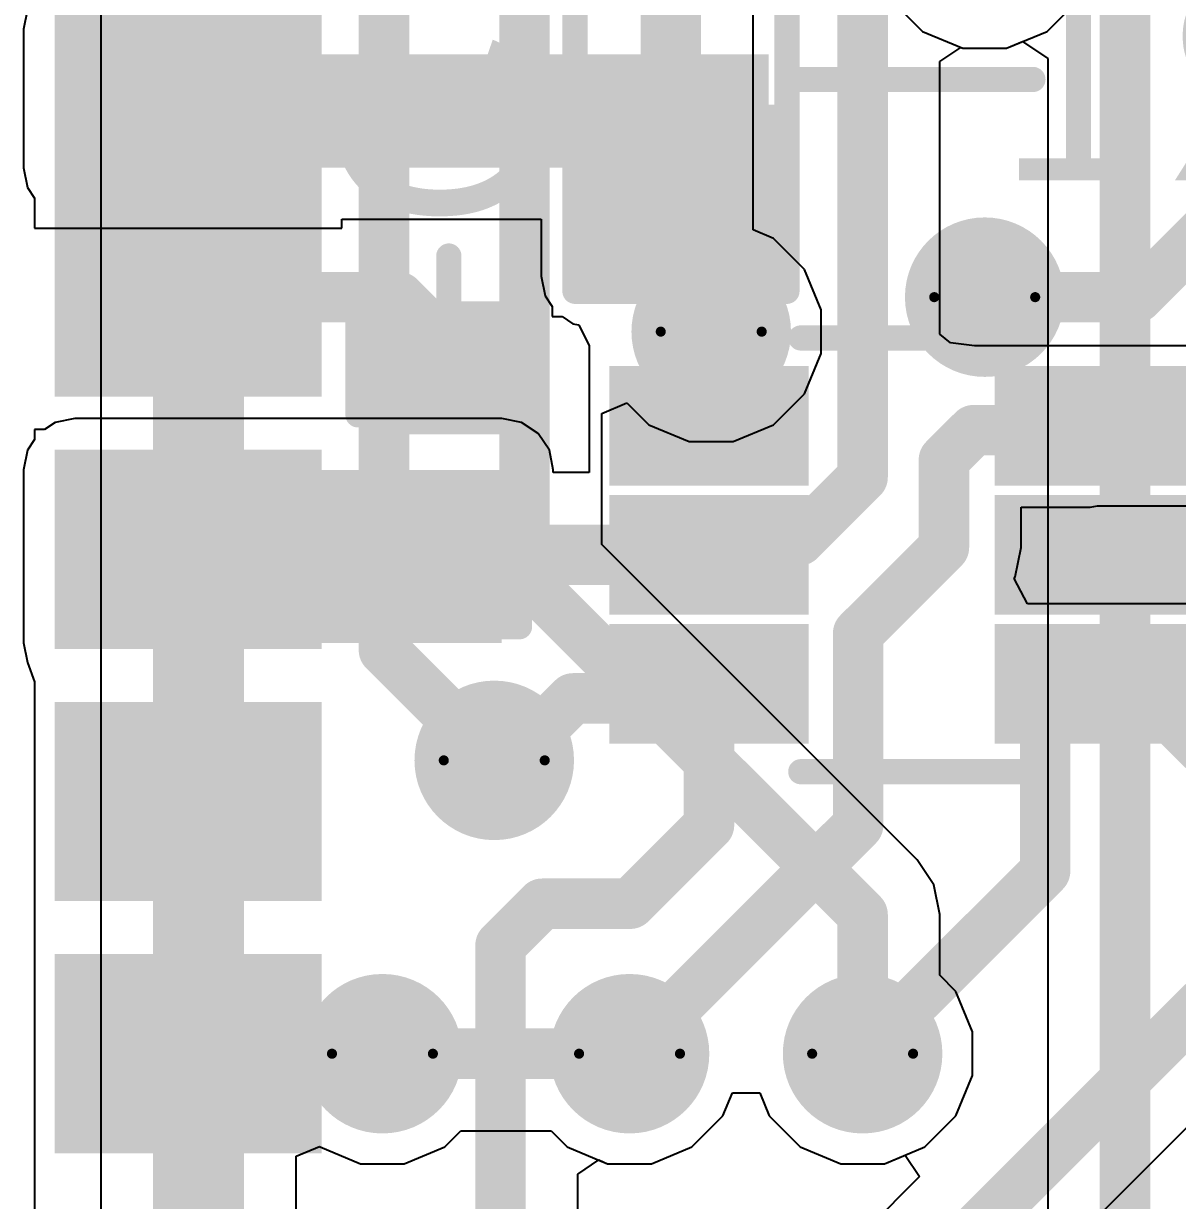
# Model space of a CAD drawing. Header units: inches. Extents: x 0 to 12.8, y -0.1 to 3.7.
# Drawn here: x 0.8777 to 1.1064, y 0.5277 to 0.7611 of the extents above; entities that cross this region are included whole.
import ezdxf

# ---------------------------------------------------------------- set-up
doc = ezdxf.new("R2010")
doc.units = ezdxf.units.IN
doc.header["$MEASUREMENT"] = 0
for name, color, linetype in [('Bottom Layer', 5, 'Continuous'), ('Bottom Overlay', 54, 'Continuous'), ('Bottom Paste', 16, 'Continuous'), ('Bottom Solder', 6, 'Continuous'), ('Drill Drawing', 1, 'Continuous'), ('Top Layer', 1, 'Continuous'), ('Top Solder', 216, 'Continuous'), ('Via Holes', 16, 'Continuous')]:
    doc.layers.add(name, color=color, linetype=linetype)
doc.styles.add('Arial', font='', dxfattribs={"height": 0.2})
doc.styles.get('Arial').set_extended_font_data('Arial')

# ---------------------------------------------------------------- blocks, each defined once
blk = doc.blocks.new('XKNANO_113_B_2')
at = {"layer": 'Bottom Layer'}
for points in [[(-0.10591, -0.24291), (-0.07441, -0.24291), (-0.07441, -0.2878), (-0.10591, -0.2878)], [(-0.05591, -0.24291), (-0.02441, -0.24291), (-0.02441, -0.2878), (-0.05591, -0.2878)], [(-0.00591, -0.24291), (0.02559, -0.24291), (0.02559, -0.2878), (-0.00591, -0.2878)], [(0.04409, -0.24291), (0.07559, -0.24291), (0.07559, -0.2878), (0.04409, -0.2878)], [(0.0815, -0.24291), (0.11299, -0.24291), (0.11299, -0.2878), (0.0815, -0.2878)]]:
    blk.add_hatch(color=5, dxfattribs=at).paths.add_polyline_path(points)
at = {"layer": 'Bottom Paste'}
for points in [[(-0.10591, -0.24291), (-0.07441, -0.24291), (-0.07441, -0.2878), (-0.10591, -0.2878)], [(-0.05591, -0.24291), (-0.02441, -0.24291), (-0.02441, -0.2878), (-0.05591, -0.2878)], [(-0.00591, -0.24291), (0.02559, -0.24291), (0.02559, -0.2878), (-0.00591, -0.2878)], [(0.04409, -0.24291), (0.07559, -0.24291), (0.07559, -0.2878), (0.04409, -0.2878)], [(0.0815, -0.24291), (0.11299, -0.24291), (0.11299, -0.2878), (0.0815, -0.2878)]]:
    blk.add_hatch(color=16, dxfattribs=at).paths.add_polyline_path(points)
at = {"layer": 'Bottom Solder'}
for points in [[(-0.10991, -0.23891), (-0.07041, -0.23891), (-0.07041, -0.2918), (-0.10991, -0.2918)], [(-0.05991, -0.23891), (-0.02041, -0.23891), (-0.02041, -0.2918), (-0.05991, -0.2918)], [(-0.00991, -0.23891), (0.02959, -0.23891), (0.02959, -0.2918), (-0.00991, -0.2918)], [(0.04009, -0.23891), (0.07959, -0.23891), (0.07959, -0.2918), (0.04009, -0.2918)], [(0.0775, -0.23891), (0.11699, -0.23891), (0.11699, -0.2918), (0.0775, -0.2918)]]:
    blk.add_hatch(color=6, dxfattribs=at).paths.add_polyline_path(points)
blk = doc.blocks.new('SOT_363_B_17')
at = {"layer": 'Bottom Layer'}
for points in [[(-0.05394, 0.01772), (-0.05394, 0.03346), (-0.02244, 0.03346), (-0.02244, 0.01772)], [(0.02244, 0.01772), (0.02244, 0.03346), (0.05394, 0.03346), (0.05394, 0.01772)], [(-0.05394, -0.00787), (-0.05394, 0.00787), (-0.02244, 0.00787), (-0.02244, -0.00787)], [(0.02244, -0.00787), (0.02244, 0.00787), (0.05394, 0.00787), (0.05394, -0.00787)], [(-0.05394, -0.03346), (-0.05394, -0.01772), (-0.02244, -0.01772), (-0.02244, -0.03346)], [(0.02244, -0.03346), (0.02244, -0.01772), (0.05394, -0.01772), (0.05394, -0.03346)]]:
    blk.add_hatch(color=5, dxfattribs=at).paths.add_polyline_path(points)
at = {"layer": 'Bottom Paste'}
for points in [[(-0.05394, 0.01772), (-0.05394, 0.03346), (-0.02244, 0.03346), (-0.02244, 0.01772)], [(0.02244, 0.01772), (0.02244, 0.03346), (0.05394, 0.03346), (0.05394, 0.01772)], [(-0.05394, -0.00787), (-0.05394, 0.00787), (-0.02244, 0.00787), (-0.02244, -0.00787)], [(0.02244, -0.00787), (0.02244, 0.00787), (0.05394, 0.00787), (0.05394, -0.00787)], [(-0.05394, -0.03346), (-0.05394, -0.01772), (-0.02244, -0.01772), (-0.02244, -0.03346)], [(0.02244, -0.03346), (0.02244, -0.01772), (0.05394, -0.01772), (0.05394, -0.03346)]]:
    blk.add_hatch(color=16, dxfattribs=at).paths.add_polyline_path(points)
at = {"layer": 'Bottom Solder'}
for points in [[(-0.05794, 0.01372), (-0.05794, 0.03746), (-0.01844, 0.03746), (-0.01844, 0.01372)], [(0.01844, 0.01372), (0.01844, 0.03746), (0.05794, 0.03746), (0.05794, 0.01372)], [(-0.05794, -0.01187), (-0.05794, 0.01187), (-0.01844, 0.01187), (-0.01844, -0.01187)], [(0.01844, -0.01187), (0.01844, 0.01187), (0.05794, 0.01187), (0.05794, -0.01187)], [(-0.05794, -0.03746), (-0.05794, -0.01372), (-0.01844, -0.01372), (-0.01844, -0.03746)], [(0.01844, -0.03746), (0.01844, -0.01372), (0.05794, -0.01372), (0.05794, -0.03746)]]:
    blk.add_hatch(color=6, dxfattribs=at).paths.add_polyline_path(points)
at = {"layer": 'Bottom Overlay'}
for points in [[(0.02, 0.043, 0.005, 0.005, 0), (-0.026, 0.043, 0.005, 0.005, 0)], [(-0.065, -0.021, 0.00394, 0.00394, 0), (-0.065, -0.031, 0.00394, 0.00394, 0)], [(-0.06, -0.026, 0.00394, 0.00394, 0), (-0.065, -0.021, 0.00394, 0.00394, 0)], [(-0.06, -0.026, 0.00394, 0.00394, 0), (-0.065, -0.031, 0.00394, 0.00394, 0)], [(0.02, -0.043, 0.005, 0.005, 0), (-0.026, -0.043, 0.005, 0.005, 0)]]:
    blk.add_lwpolyline(points, format="xyseb", dxfattribs=at)
for points in [[(-0.02725, 0.043, 0.0025, 0.0025, 1), (-0.02475, 0.043, 0.0025, 0.0025, 1)], [(0.01875, 0.043, 0.0025, 0.0025, 1), (0.02125, 0.043, 0.0025, 0.0025, 1)], [(-0.06598, -0.021, 0.00197, 0.00197, 1), (-0.06402, -0.021, 0.00197, 0.00197, 1)], [(-0.06598, -0.021, 0.00197, 0.00197, 1), (-0.06402, -0.021, 0.00197, 0.00197, 1)], [(-0.06098, -0.026, 0.00197, 0.00197, 1), (-0.05902, -0.026, 0.00197, 0.00197, 1)], [(-0.06098, -0.026, 0.00197, 0.00197, 1), (-0.05902, -0.026, 0.00197, 0.00197, 1)], [(-0.06598, -0.031, 0.00197, 0.00197, 1), (-0.06402, -0.031, 0.00197, 0.00197, 1)], [(-0.06598, -0.031, 0.00197, 0.00197, 1), (-0.06402, -0.031, 0.00197, 0.00197, 1)], [(-0.02725, -0.043, 0.0025, 0.0025, 1), (-0.02475, -0.043, 0.0025, 0.0025, 1)], [(0.01875, -0.043, 0.0025, 0.0025, 1), (0.02125, -0.043, 0.0025, 0.0025, 1)]]:
    blk.add_lwpolyline(points, format="xyseb", close=True, dxfattribs=at)
blk = doc.blocks.new('R___0603_B_33')
at = {"layer": 'Bottom Layer'}
for points in [[(-0.045, -0.0175), (-0.045, 0.0175), (-0.015, 0.0175), (-0.015, -0.0175)], [(0.015, -0.0175), (0.015, 0.0175), (0.045, 0.0175), (0.045, -0.0175)]]:
    blk.add_hatch(color=5, dxfattribs=at).paths.add_polyline_path(points)
at = {"layer": 'Bottom Paste'}
for points in [[(-0.045, -0.0175), (-0.045, 0.0175), (-0.015, 0.0175), (-0.015, -0.0175)], [(0.015, -0.0175), (0.015, 0.0175), (0.045, 0.0175), (0.045, -0.0175)]]:
    blk.add_hatch(color=16, dxfattribs=at).paths.add_polyline_path(points)
at = {"layer": 'Bottom Solder'}
for points in [[(-0.049, -0.0215), (-0.049, 0.0215), (-0.011, 0.0215), (-0.011, -0.0215)], [(0.011, -0.0215), (0.011, 0.0215), (0.049, 0.0215), (0.049, -0.0215)]]:
    blk.add_hatch(color=6, dxfattribs=at).paths.add_polyline_path(points)
at = {"layer": 'Bottom Overlay'}
for points in [[(-0.048, -0.021, 0.005, 0.005, 0), (-0.048, 0.021, 0.005, 0.005, 0)], [(0.048, 0.021, 0.005, 0.005, 0), (-0.048, 0.021, 0.005, 0.005, 0)], [(0.048, -0.021, 0.005, 0.005, 0), (0.048, 0.021, 0.005, 0.005, 0)], [(0.048, -0.021, 0.005, 0.005, 0), (-0.048, -0.021, 0.005, 0.005, 0)]]:
    blk.add_lwpolyline(points, format="xyseb", dxfattribs=at)
for points in [[(-0.04925, 0.021, 0.0025, 0.0025, 1), (-0.04675, 0.021, 0.0025, 0.0025, 1)], [(-0.04925, 0.021, 0.0025, 0.0025, 1), (-0.04675, 0.021, 0.0025, 0.0025, 1)], [(0.04675, 0.021, 0.0025, 0.0025, 1), (0.04925, 0.021, 0.0025, 0.0025, 1)], [(0.04675, 0.021, 0.0025, 0.0025, 1), (0.04925, 0.021, 0.0025, 0.0025, 1)], [(-0.04925, -0.021, 0.0025, 0.0025, 1), (-0.04675, -0.021, 0.0025, 0.0025, 1)], [(-0.04925, -0.021, 0.0025, 0.0025, 1), (-0.04675, -0.021, 0.0025, 0.0025, 1)], [(0.04675, -0.021, 0.0025, 0.0025, 1), (0.04925, -0.021, 0.0025, 0.0025, 1)], [(0.04675, -0.021, 0.0025, 0.0025, 1), (0.04925, -0.021, 0.0025, 0.0025, 1)]]:
    blk.add_lwpolyline(points, format="xyseb", close=True, dxfattribs=at)
blk = doc.blocks.new('____0402_B_45')
at = {"layer": 'Bottom Layer'}
for points in [[(-0.0095, 0.0125), (-0.0095, -0.0125), (-0.0275, -0.0125), (-0.0275, 0.0125)], [(0.0275, 0.0125), (0.0275, -0.0125), (0.0095, -0.0125), (0.0095, 0.0125)]]:
    blk.add_hatch(color=5, dxfattribs=at).paths.add_polyline_path(points)
at = {"layer": 'Bottom Paste'}
for points in [[(-0.0095, 0.0125), (-0.0095, -0.0125), (-0.0275, -0.0125), (-0.0275, 0.0125)], [(0.0275, 0.0125), (0.0275, -0.0125), (0.0095, -0.0125), (0.0095, 0.0125)]]:
    blk.add_hatch(color=16, dxfattribs=at).paths.add_polyline_path(points)
at = {"layer": 'Bottom Solder'}
for points in [[(-0.00714, 0.01486), (-0.00714, -0.01486), (-0.02986, -0.01486), (-0.02986, 0.01486)], [(0.02986, 0.01486), (0.02986, -0.01486), (0.00714, -0.01486), (0.00714, 0.01486)]]:
    blk.add_hatch(color=6, dxfattribs=at).paths.add_polyline_path(points)
at = {"layer": 'Bottom Overlay'}
for points in [[(-0.011, 0.016, 0.005, 0.005, 0), (-0.031, 0.016, 0.005, 0.005, 0)], [(-0.031, -0.016, 0.005, 0.005, 0), (-0.031, 0.016, 0.005, 0.005, 0)], [(0.031, 0.016, 0.005, 0.005, 0), (0.011, 0.016, 0.005, 0.005, 0)], [(0.031, -0.016, 0.005, 0.005, 0), (0.031, 0.016, 0.005, 0.005, 0)], [(-0.011, -0.016, 0.005, 0.005, 0), (-0.031, -0.016, 0.005, 0.005, 0)], [(0.031, -0.016, 0.005, 0.005, 0), (0.011, -0.016, 0.005, 0.005, 0)]]:
    blk.add_lwpolyline(points, format="xyseb", dxfattribs=at)
for points in [[(-0.03225, 0.016, 0.0025, 0.0025, 1), (-0.02975, 0.016, 0.0025, 0.0025, 1)], [(-0.03225, 0.016, 0.0025, 0.0025, 1), (-0.02975, 0.016, 0.0025, 0.0025, 1)], [(-0.01225, 0.016, 0.0025, 0.0025, 1), (-0.00975, 0.016, 0.0025, 0.0025, 1)], [(0.00975, 0.016, 0.0025, 0.0025, 1), (0.01225, 0.016, 0.0025, 0.0025, 1)], [(0.02975, 0.016, 0.0025, 0.0025, 1), (0.03225, 0.016, 0.0025, 0.0025, 1)], [(0.02975, 0.016, 0.0025, 0.0025, 1), (0.03225, 0.016, 0.0025, 0.0025, 1)], [(-0.03225, -0.016, 0.0025, 0.0025, 1), (-0.02975, -0.016, 0.0025, 0.0025, 1)], [(-0.03225, -0.016, 0.0025, 0.0025, 1), (-0.02975, -0.016, 0.0025, 0.0025, 1)], [(-0.01225, -0.016, 0.0025, 0.0025, 1), (-0.00975, -0.016, 0.0025, 0.0025, 1)], [(0.00975, -0.016, 0.0025, 0.0025, 1), (0.01225, -0.016, 0.0025, 0.0025, 1)], [(0.02975, -0.016, 0.0025, 0.0025, 1), (0.03225, -0.016, 0.0025, 0.0025, 1)], [(0.02975, -0.016, 0.0025, 0.0025, 1), (0.03225, -0.016, 0.0025, 0.0025, 1)]]:
    blk.add_lwpolyline(points, format="xyseb", close=True, dxfattribs=at)

msp = doc.modelspace()

# ---------------------------------------------------------------- hatches: boundary and pattern name
at = {"layer": 'Bottom Layer'}
for points in [[(0.88791, 0.7335), (0.9328, 0.7335), (0.9328, 0.75999), (0.88791, 0.75999)], [(0.88791, 0.73251), (1.02541, 0.73251), (1.02541, 0.75499), (0.88791, 0.75499)], [(0.9905, 0.711), (1.02541, 0.711), (1.02541, 0.75499), (0.9905, 0.75499)], [(1.0025, 0.67375), (1.02541, 0.67375), (1.02541, 0.75499), (1.0025, 0.75499)], [(0.88791, 0.63828), (0.9725, 0.63828), (0.9725, 0.67259), (0.88791, 0.67259)]]:
    msp.add_hatch(color=5, dxfattribs=at).paths.add_polyline_path(points)
h = msp.add_hatch(color=5, dxfattribs=at)
edge = h.paths.add_edge_path()
edge.add_arc((1.0682, 0.70684), 0.01181, 0, 360)
h = msp.add_hatch(color=5, dxfattribs=at)
edge = h.paths.add_edge_path()
edge.add_arc((1.014, 0.7), 0.01181, 0, 360)
h = msp.add_hatch(color=5, dxfattribs=at)
edge = h.paths.add_edge_path()
edge.add_arc((0.971, 0.615), 0.01181, 0, 360)
h = msp.add_hatch(color=5, dxfattribs=at)
edge = h.paths.add_edge_path()
edge.add_arc((0.94884, 0.55684), 0.01181, 0, 360)
h = msp.add_hatch(color=5, dxfattribs=at)
edge = h.paths.add_edge_path()
edge.add_arc((0.99781, 0.55684), 0.01181, 0, 360)
h = msp.add_hatch(color=5, dxfattribs=at)
edge = h.paths.add_edge_path()
edge.add_arc((1.044, 0.55684), 0.01181, 0, 360)
at = {"layer": 'Bottom Solder'}
h = msp.add_hatch(color=6, dxfattribs=at)
edge = h.paths.add_edge_path()
edge.add_arc((1.0682, 0.70684), 0.01581, 0, 360)
h = msp.add_hatch(color=6, dxfattribs=at)
edge = h.paths.add_edge_path()
edge.add_arc((1.014, 0.7), 0.01581, 0, 360)
h = msp.add_hatch(color=6, dxfattribs=at)
edge = h.paths.add_edge_path()
edge.add_arc((0.971, 0.615), 0.01581, 0, 360)
h = msp.add_hatch(color=6, dxfattribs=at)
edge = h.paths.add_edge_path()
edge.add_arc((0.94884, 0.55684), 0.01581, 0, 360)
h = msp.add_hatch(color=6, dxfattribs=at)
edge = h.paths.add_edge_path()
edge.add_arc((0.99781, 0.55684), 0.01581, 0, 360)
h = msp.add_hatch(color=6, dxfattribs=at)
edge = h.paths.add_edge_path()
edge.add_arc((1.044, 0.55684), 0.01581, 0, 360)
at = {"layer": 'Top Layer'}
h = msp.add_hatch(color=1, dxfattribs=at)
edge = h.paths.add_edge_path()
edge.add_arc((1.0682, 0.70684), 0.01181, 0, 360)
h = msp.add_hatch(color=1, dxfattribs=at)
edge = h.paths.add_edge_path()
edge.add_arc((1.014, 0.7), 0.01181, 0, 360)
h = msp.add_hatch(color=1, dxfattribs=at)
edge = h.paths.add_edge_path()
edge.add_arc((0.971, 0.615), 0.01181, 0, 360)
h = msp.add_hatch(color=1, dxfattribs=at)
edge = h.paths.add_edge_path()
edge.add_arc((0.94884, 0.55684), 0.01181, 0, 360)
h = msp.add_hatch(color=1, dxfattribs=at)
edge = h.paths.add_edge_path()
edge.add_arc((0.99781, 0.55684), 0.01181, 0, 360)
h = msp.add_hatch(color=1, dxfattribs=at)
edge = h.paths.add_edge_path()
edge.add_arc((1.044, 0.55684), 0.01181, 0, 360)
at = {"layer": 'Top Solder'}
h = msp.add_hatch(color=216, dxfattribs=at)
edge = h.paths.add_edge_path()
edge.add_arc((1.0682, 0.70684), 0.01581, 0, 360)
h = msp.add_hatch(color=216, dxfattribs=at)
edge = h.paths.add_edge_path()
edge.add_arc((1.014, 0.7), 0.01581, 0, 360)
h = msp.add_hatch(color=216, dxfattribs=at)
edge = h.paths.add_edge_path()
edge.add_arc((0.971, 0.615), 0.01581, 0, 360)
h = msp.add_hatch(color=216, dxfattribs=at)
edge = h.paths.add_edge_path()
edge.add_arc((0.94884, 0.55684), 0.01581, 0, 360)
h = msp.add_hatch(color=216, dxfattribs=at)
edge = h.paths.add_edge_path()
edge.add_arc((0.99781, 0.55684), 0.01581, 0, 360)
h = msp.add_hatch(color=216, dxfattribs=at)
edge = h.paths.add_edge_path()
edge.add_arc((1.044, 0.55684), 0.01581, 0, 360)
at = {"layer": 'Via Holes'}
h = msp.add_hatch(color=7, dxfattribs=at)
edge = h.paths.add_edge_path()
edge.add_arc((1.0682, 0.70684), 0.00591, 0, 360)
h = msp.add_hatch(color=7, dxfattribs=at)
edge = h.paths.add_edge_path()
edge.add_arc((1.014, 0.7), 0.00591, 0, 360)
h = msp.add_hatch(color=7, dxfattribs=at)
edge = h.paths.add_edge_path()
edge.add_arc((0.971, 0.615), 0.00591, 0, 360)
h = msp.add_hatch(color=7, dxfattribs=at)
edge = h.paths.add_edge_path()
edge.add_arc((0.94884, 0.55684), 0.00591, 0, 360)
h = msp.add_hatch(color=7, dxfattribs=at)
edge = h.paths.add_edge_path()
edge.add_arc((0.99781, 0.55684), 0.00591, 0, 360)
h = msp.add_hatch(color=7, dxfattribs=at)
edge = h.paths.add_edge_path()
edge.add_arc((1.044, 0.55684), 0.00591, 0, 360)

# ---------------------------------------------------------------- linework, layer by layer
at = {"layer": 'Bottom Layer'}
for p, q in [((1.08055, 0.75951), (1.08669, 0.76565)), ((0.87849, 0.76389), (0.87772, 0.75999)), ((0.87772, 0.75999), (0.87772, 0.73251)), ((1.07254, 0.75619), (1.08055, 0.75951)), ((1.05929, 0.75358), (1.06345, 0.75636)), ((1.06345, 0.75636), (1.06386, 0.75619)), ((1.06386, 0.75619), (1.07254, 0.75619)), ((1.05929, 0.69953), (1.05929, 0.75358)), ((0.87772, 0.73251), (0.87849, 0.72861)), ((0.87849, 0.72861), (0.87991, 0.72648)), ((0.87991, 0.72648), (0.87991, 0.7205)), ((0.9408, 0.7205), (0.9408, 0.72231)), ((0.9408, 0.72231), (0.9803, 0.72231)), ((0.9803, 0.72231), (0.9803, 0.711)), ((0.87991, 0.7205), (0.9408, 0.7205)), ((0.9803, 0.711), (0.98108, 0.7071)), ((0.98108, 0.7071), (0.9825, 0.70497)), ((0.9825, 0.70497), (0.9825, 0.703)), ((0.9825, 0.703), (0.98447, 0.703)), ((0.98447, 0.703), (0.9866, 0.70158)), ((0.9866, 0.70158), (0.98774, 0.70135)), ((0.98774, 0.70135), (0.98981, 0.69721)), ((1.06143, 0.69778), (1.05929, 0.69953)), ((1.06619, 0.69721), (1.06143, 0.69778)), ((0.98981, 0.69721), (0.98981, 0.67206)), ((1.11369, 0.69721), (1.06619, 0.69721)), ((1.06619, 0.69721), (1.06619, 0.69721)), ((0.88401, 0.68201), (0.88189, 0.68059)), ((0.88791, 0.68279), (0.88401, 0.68201)), ((0.9725, 0.68279), (0.88791, 0.68279)), ((0.9764, 0.68201), (0.9725, 0.68279)), ((0.97971, 0.6798), (0.9764, 0.68201)), ((0.88189, 0.68059), (0.87991, 0.68059)), ((0.87991, 0.68059), (0.87991, 0.67862)), ((0.98192, 0.67649), (0.97971, 0.6798)), ((0.87991, 0.67862), (0.87849, 0.67649)), ((0.87849, 0.67649), (0.87772, 0.67259)), ((0.9827, 0.67259), (0.98192, 0.67649)), ((0.87772, 0.67259), (0.87772, 0.63828)), ((0.9827, 0.67206), (0.9827, 0.67259)), ((0.98981, 0.67206), (0.9827, 0.67206)), ((1.07541, 0.65721), (1.07541, 0.66517)), ((1.07541, 0.66517), (1.08907, 0.66517)), ((1.08907, 0.66517), (1.09054, 0.66547)), ((1.09054, 0.66547), (1.11369, 0.66547)), ((1.07425, 0.65136), (1.07541, 0.65721)), ((1.07403, 0.65103), (1.07425, 0.65136)), ((1.0767, 0.64603), (1.07403, 0.65103)), ((1.11369, 0.64603), (1.0767, 0.64603)), ((0.87772, 0.63828), (0.87849, 0.63438)), ((0.87849, 0.63438), (0.87991, 0.63059)), ((0.87991, 0.63059), (0.87991, 0.63059)), ((0.87991, 0.63059), (0.87991, 0.63059)), ((0.87991, 0.63059), (0.87991, 0.63059)), ((0.87991, 0.63059), (0.87991, 0.58309)), ((0.87991, 0.58309), (0.87991, 0.58309)), ((0.87991, 0.58309), (0.87991, 0.58059)), ((0.87991, 0.58059), (0.87991, 0.58059)), ((0.87991, 0.58059), (0.87991, 0.53309)), ((1.01207, 0.44603), (1.12233, 0.55629)), ((1.0163, 0.54449), (1.0182, 0.54907)), ((1.0182, 0.54907), (1.02361, 0.54907)), ((1.02361, 0.54907), (1.02551, 0.54449)), ((1.01017, 0.53835), (1.0163, 0.54449)), ((1.02551, 0.54449), (1.03165, 0.53835)), ((1.00215, 0.53503), (1.01017, 0.53835)), ((1.03165, 0.53835), (1.03966, 0.53503)), ((1.04834, 0.53503), (1.05245, 0.53674)), ((1.05245, 0.53674), (1.05529, 0.5325)), ((0.98754, 0.53299), (0.9917, 0.53577)), ((0.9917, 0.53577), (0.99347, 0.53503)), ((0.99347, 0.53503), (1.00215, 0.53503)), ((1.03966, 0.53503), (1.04834, 0.53503)), ((0.87991, 0.53309), (0.87991, 0.53309)), ((0.87991, 0.53309), (0.87991, 0.53059)), ((0.98754, 0.5183), (0.98754, 0.53299)), ((1.05529, 0.5325), (0.99493, 0.47214)), ((0.87991, 0.53059), (0.87991, 0.53059)), ((0.87991, 0.53059), (0.87991, 0.48309))]:
    msp.add_line(p, q, dxfattribs=at)
for points in [[(1.044, 0.67113, 0.01, 0.01, 0), (1.044, 0.827, 0.01, 0.01, 0)], [(1.09852, 0.70684, 0.01, 0.01, 0), (1.11832, 0.72664, 0.01, 0.01, 0)], [(0.91035, 0.70684, 0.01, 0.01, 0), (0.95219, 0.70684, 0.01, 0.01, 0)], [(0.95219, 0.70684, 0.01, 0.01, 0), (0.96, 0.69903, 0.01, 0.01, 0)], [(1.0682, 0.70684, 0.01, 0.01, 0), (1.09852, 0.70684, 0.01, 0.01, 0)], [(0.96, 0.691, 0.01, 0.01, 0), (0.96, 0.69903, 0.01, 0.01, 0)], [(1.08907, 0.68047, 0.01, 0.01, 0), (1.08994, 0.68134, 0.01, 0.01, 0)], [(1.08994, 0.68134, 0.01, 0.01, 0), (1.1196, 0.68134, 0.01, 0.01, 0)], [(1.06012, 0.67461, 0.01, 0.01, 0), (1.06598, 0.68047, 0.01, 0.01, 0)], [(1.06598, 0.68047, 0.01, 0.01, 0), (1.08907, 0.68047, 0.01, 0.01, 0)], [(1.06012, 0.65721, 0.01, 0.01, 0), (1.06012, 0.67461, 0.01, 0.01, 0)], [(1.0315, 0.65862, 0.01, 0.01, 0), (1.044, 0.67113, 0.01, 0.01, 0)], [(1.01356, 0.65575, 0.01, 0.01, 0), (1.01643, 0.65862, 0.01, 0.01, 0)], [(1.01643, 0.65862, 0.01, 0.01, 0), (1.0315, 0.65862, 0.01, 0.01, 0)], [(0.96025, 0.65575, 0.012, 0.012, 0), (1.01356, 0.65575, 0.012, 0.012, 0)], [(1.04312, 0.64022, 0.01, 0.01, 0), (1.06012, 0.65721, 0.01, 0.01, 0)], [(1.04312, 0.60215, 0.01, 0.01, 0), (1.04312, 0.64022, 0.01, 0.01, 0)], [(1.01069, 0.62729, 0.01, 0.01, 0), (1.01356, 0.63016, 0.01, 0.01, 0)], [(1.01356, 0.60215, 0.01, 0.01, 0), (1.01356, 0.63016, 0.01, 0.01, 0)], [(1.08016, 0.62729, 0.01, 0.01, 0), (1.08304, 0.63016, 0.01, 0.01, 0)], [(1.08304, 0.63016, 0.01, 0.01, 0), (1.08994, 0.63016, 0.01, 0.01, 0)], [(1.08994, 0.63016, 0.01, 0.01, 0), (1.09281, 0.62729, 0.01, 0.01, 0)], [(0.9743, 0.615, 0.01, 0.01, 0), (0.98659, 0.62729, 0.01, 0.01, 0)], [(0.98659, 0.62729, 0.01, 0.01, 0), (1.01069, 0.62729, 0.01, 0.01, 0)], [(1.08016, 0.59301, 0.01, 0.01, 0), (1.08016, 0.62729, 0.01, 0.01, 0)], [(1.09281, 0.62729, 0.01, 0.01, 0), (1.10127, 0.62729, 0.01, 0.01, 0)], [(1.10127, 0.62729, 0.01, 0.01, 0), (1.11152, 0.61704, 0.01, 0.01, 0)], [(0.971, 0.615, 0.01, 0.01, 0), (0.9743, 0.615, 0.01, 0.01, 0)], [(0.99781, 0.55684, 0.01, 0.01, 0), (1.04312, 0.60215, 0.01, 0.01, 0)], [(0.99798, 0.58658, 0.01, 0.01, 0), (1.01356, 0.60215, 0.01, 0.01, 0)], [(1.044, 0.55684, 0.01, 0.01, 0), (1.08016, 0.59301, 0.01, 0.01, 0)], [(0.97225, 0.57835, 0.01, 0.01, 0), (0.98048, 0.58658, 0.01, 0.01, 0)], [(0.98048, 0.58658, 0.01, 0.01, 0), (0.99798, 0.58658, 0.01, 0.01, 0)], [(0.97225, 0.5183, 0.01, 0.01, 0), (0.97225, 0.57835, 0.01, 0.01, 0)], [(1.00126, 0.45684, 0.01, 0.01, 0), (1.11152, 0.5671, 0.01, 0.01, 0)], [(0.91035, 0.55684, 0.01, 0.01, 0), (0.94884, 0.55684, 0.01, 0.01, 0)]]:
    msp.add_lwpolyline(points, format="xyseb", dxfattribs=at)
for points in [[(0.90785, 0.70684, 0.005, 0.005, 1), (0.91285, 0.70684, 0.005, 0.005, 1)], [(0.94969, 0.70684, 0.005, 0.005, 1), (0.95469, 0.70684, 0.005, 0.005, 1)], [(0.94969, 0.70684, 0.005, 0.005, 1), (0.95469, 0.70684, 0.005, 0.005, 1)], [(1.0657, 0.70684, 0.005, 0.005, 1), (1.0707, 0.70684, 0.005, 0.005, 1)], [(1.09602, 0.70684, 0.005, 0.005, 1), (1.10102, 0.70684, 0.005, 0.005, 1)], [(1.09602, 0.70684, 0.005, 0.005, 1), (1.10102, 0.70684, 0.005, 0.005, 1)], [(0.9575, 0.69903, 0.005, 0.005, 1), (0.9625, 0.69903, 0.005, 0.005, 1)], [(0.9575, 0.69903, 0.005, 0.005, 1), (0.9625, 0.69903, 0.005, 0.005, 1)], [(0.9575, 0.691, 0.005, 0.005, 1), (0.9625, 0.691, 0.005, 0.005, 1)], [(1.08744, 0.68134, 0.005, 0.005, 1), (1.09244, 0.68134, 0.005, 0.005, 1)], [(1.08744, 0.68134, 0.005, 0.005, 1), (1.09244, 0.68134, 0.005, 0.005, 1)], [(1.06348, 0.68047, 0.005, 0.005, 1), (1.06848, 0.68047, 0.005, 0.005, 1)], [(1.06348, 0.68047, 0.005, 0.005, 1), (1.06848, 0.68047, 0.005, 0.005, 1)], [(1.08657, 0.68047, 0.005, 0.005, 1), (1.09157, 0.68047, 0.005, 0.005, 1)], [(1.08657, 0.68047, 0.005, 0.005, 1), (1.09157, 0.68047, 0.005, 0.005, 1)], [(1.05762, 0.67461, 0.005, 0.005, 1), (1.06262, 0.67461, 0.005, 0.005, 1)], [(1.05762, 0.67461, 0.005, 0.005, 1), (1.06262, 0.67461, 0.005, 0.005, 1)], [(1.0415, 0.67113, 0.005, 0.005, 1), (1.0465, 0.67113, 0.005, 0.005, 1)], [(1.0415, 0.67113, 0.005, 0.005, 1), (1.0465, 0.67113, 0.005, 0.005, 1)], [(1.01393, 0.65862, 0.005, 0.005, 1), (1.01893, 0.65862, 0.005, 0.005, 1)], [(1.01393, 0.65862, 0.005, 0.005, 1), (1.01893, 0.65862, 0.005, 0.005, 1)], [(1.029, 0.65862, 0.005, 0.005, 1), (1.034, 0.65862, 0.005, 0.005, 1)], [(1.029, 0.65862, 0.005, 0.005, 1), (1.034, 0.65862, 0.005, 0.005, 1)], [(0.95725, 0.65575, 0.006, 0.006, 1), (0.96325, 0.65575, 0.006, 0.006, 1)], [(1.01056, 0.65575, 0.006, 0.006, 1), (1.01656, 0.65575, 0.006, 0.006, 1)], [(1.01106, 0.65575, 0.005, 0.005, 1), (1.01606, 0.65575, 0.005, 0.005, 1)], [(1.05762, 0.65721, 0.005, 0.005, 1), (1.06262, 0.65721, 0.005, 0.005, 1)], [(1.05762, 0.65721, 0.005, 0.005, 1), (1.06262, 0.65721, 0.005, 0.005, 1)], [(1.04062, 0.64022, 0.005, 0.005, 1), (1.04562, 0.64022, 0.005, 0.005, 1)], [(1.04062, 0.64022, 0.005, 0.005, 1), (1.04562, 0.64022, 0.005, 0.005, 1)], [(1.01106, 0.63016, 0.005, 0.005, 1), (1.01606, 0.63016, 0.005, 0.005, 1)], [(1.01106, 0.63016, 0.005, 0.005, 1), (1.01606, 0.63016, 0.005, 0.005, 1)], [(1.08054, 0.63016, 0.005, 0.005, 1), (1.08554, 0.63016, 0.005, 0.005, 1)], [(1.08054, 0.63016, 0.005, 0.005, 1), (1.08554, 0.63016, 0.005, 0.005, 1)], [(1.08744, 0.63016, 0.005, 0.005, 1), (1.09244, 0.63016, 0.005, 0.005, 1)], [(1.08744, 0.63016, 0.005, 0.005, 1), (1.09244, 0.63016, 0.005, 0.005, 1)], [(0.98409, 0.62729, 0.005, 0.005, 1), (0.98909, 0.62729, 0.005, 0.005, 1)], [(0.98409, 0.62729, 0.005, 0.005, 1), (0.98909, 0.62729, 0.005, 0.005, 1)], [(1.00819, 0.62729, 0.005, 0.005, 1), (1.01319, 0.62729, 0.005, 0.005, 1)], [(1.00819, 0.62729, 0.005, 0.005, 1), (1.01319, 0.62729, 0.005, 0.005, 1)], [(1.07766, 0.62729, 0.005, 0.005, 1), (1.08266, 0.62729, 0.005, 0.005, 1)], [(1.07766, 0.62729, 0.005, 0.005, 1), (1.08266, 0.62729, 0.005, 0.005, 1)], [(1.09031, 0.62729, 0.005, 0.005, 1), (1.09531, 0.62729, 0.005, 0.005, 1)], [(1.09031, 0.62729, 0.005, 0.005, 1), (1.09531, 0.62729, 0.005, 0.005, 1)], [(1.09877, 0.62729, 0.005, 0.005, 1), (1.10377, 0.62729, 0.005, 0.005, 1)], [(1.09877, 0.62729, 0.005, 0.005, 1), (1.10377, 0.62729, 0.005, 0.005, 1)], [(0.9685, 0.615, 0.005, 0.005, 1), (0.9735, 0.615, 0.005, 0.005, 1)], [(0.9718, 0.615, 0.005, 0.005, 1), (0.9768, 0.615, 0.005, 0.005, 1)], [(0.9718, 0.615, 0.005, 0.005, 1), (0.9768, 0.615, 0.005, 0.005, 1)], [(1.01106, 0.60215, 0.005, 0.005, 1), (1.01606, 0.60215, 0.005, 0.005, 1)], [(1.01106, 0.60215, 0.005, 0.005, 1), (1.01606, 0.60215, 0.005, 0.005, 1)], [(1.04062, 0.60215, 0.005, 0.005, 1), (1.04562, 0.60215, 0.005, 0.005, 1)], [(1.04062, 0.60215, 0.005, 0.005, 1), (1.04562, 0.60215, 0.005, 0.005, 1)], [(1.07766, 0.59301, 0.005, 0.005, 1), (1.08266, 0.59301, 0.005, 0.005, 1)], [(1.07766, 0.59301, 0.005, 0.005, 1), (1.08266, 0.59301, 0.005, 0.005, 1)], [(0.97798, 0.58658, 0.005, 0.005, 1), (0.98298, 0.58658, 0.005, 0.005, 1)], [(0.97798, 0.58658, 0.005, 0.005, 1), (0.98298, 0.58658, 0.005, 0.005, 1)], [(0.99548, 0.58658, 0.005, 0.005, 1), (1.00048, 0.58658, 0.005, 0.005, 1)], [(0.99548, 0.58658, 0.005, 0.005, 1), (1.00048, 0.58658, 0.005, 0.005, 1)], [(0.96975, 0.57835, 0.005, 0.005, 1), (0.97475, 0.57835, 0.005, 0.005, 1)], [(0.96975, 0.57835, 0.005, 0.005, 1), (0.97475, 0.57835, 0.005, 0.005, 1)], [(0.90785, 0.55684, 0.005, 0.005, 1), (0.91285, 0.55684, 0.005, 0.005, 1)], [(0.94634, 0.55684, 0.005, 0.005, 1), (0.95134, 0.55684, 0.005, 0.005, 1)], [(0.99531, 0.55684, 0.005, 0.005, 1), (1.00031, 0.55684, 0.005, 0.005, 1)], [(1.0415, 0.55684, 0.005, 0.005, 1), (1.0465, 0.55684, 0.005, 0.005, 1)]]:
    msp.add_lwpolyline(points, format="xyseb", close=True, dxfattribs=at)
at = {"layer": 'Bottom Overlay'}
for points in [[(1.029, 0.75, 0.005, 0.005, 0), (1.07775, 0.75, 0.005, 0.005, 0)], [(0.962, 0.7035, 0.005, 0.005, 0), (0.962, 0.715, 0.005, 0.005, 0)], [(0.96, 0.7035, 0.005, 0.005, 0), (0.962, 0.7035, 0.005, 0.005, 0)]]:
    msp.add_lwpolyline(points, format="xyseb", dxfattribs=at)
for points in [[(1.02775, 0.75, 0.0025, 0.0025, 1), (1.03025, 0.75, 0.0025, 0.0025, 1)], [(1.0765, 0.75, 0.0025, 0.0025, 1), (1.079, 0.75, 0.0025, 0.0025, 1)], [(0.96075, 0.715, 0.0025, 0.0025, 1), (0.96325, 0.715, 0.0025, 0.0025, 1)], [(0.95875, 0.7035, 0.0025, 0.0025, 1), (0.96125, 0.7035, 0.0025, 0.0025, 1)], [(0.96075, 0.7035, 0.0025, 0.0025, 1), (0.96325, 0.7035, 0.0025, 0.0025, 1)], [(0.96075, 0.7035, 0.0025, 0.0025, 1), (0.96325, 0.7035, 0.0025, 0.0025, 1)]]:
    msp.add_lwpolyline(points, format="xyseb", close=True, dxfattribs=at)
at = {"layer": 'Drill Drawing'}
for points in [[(1.0782, 0.70684, 0.002, 0.002, 1), (1.0582, 0.70684, 0.002, 0.002, 1)], [(1.024, 0.7, 0.002, 0.002, 1), (1.004, 0.7, 0.002, 0.002, 1)], [(1.0577, 0.70684, 0.001, 0.001, 1), (1.0587, 0.70684, 0.001, 0.001, 1)], [(1.0777, 0.70684, 0.001, 0.001, 1), (1.0787, 0.70684, 0.001, 0.001, 1)], [(1.0035, 0.7, 0.001, 0.001, 1), (1.0045, 0.7, 0.001, 0.001, 1)], [(1.0235, 0.7, 0.001, 0.001, 1), (1.0245, 0.7, 0.001, 0.001, 1)], [(0.981, 0.615, 0.002, 0.002, 1), (0.961, 0.615, 0.002, 0.002, 1)], [(0.9605, 0.615, 0.001, 0.001, 1), (0.9615, 0.615, 0.001, 0.001, 1)], [(0.9805, 0.615, 0.001, 0.001, 1), (0.9815, 0.615, 0.001, 0.001, 1)], [(0.95884, 0.55684, 0.002, 0.002, 1), (0.93884, 0.55684, 0.002, 0.002, 1)], [(1.00781, 0.55684, 0.002, 0.002, 1), (0.98781, 0.55684, 0.002, 0.002, 1)], [(1.054, 0.55684, 0.002, 0.002, 1), (1.034, 0.55684, 0.002, 0.002, 1)], [(0.93834, 0.55684, 0.001, 0.001, 1), (0.93934, 0.55684, 0.001, 0.001, 1)], [(0.95834, 0.55684, 0.001, 0.001, 1), (0.95934, 0.55684, 0.001, 0.001, 1)], [(0.98731, 0.55684, 0.001, 0.001, 1), (0.98831, 0.55684, 0.001, 0.001, 1)], [(1.00731, 0.55684, 0.001, 0.001, 1), (1.00831, 0.55684, 0.001, 0.001, 1)], [(1.0335, 0.55684, 0.001, 0.001, 1), (1.0345, 0.55684, 0.001, 0.001, 1)], [(1.0535, 0.55684, 0.001, 0.001, 1), (1.0545, 0.55684, 0.001, 0.001, 1)]]:
    msp.add_lwpolyline(points, format="xyseb", close=True, dxfattribs=at)
at = {"layer": 'Top Layer'}
for p, q in [((1.02231, 0.72016), (1.02231, 0.81077)), ((0.89302, 0.77577), (0.89302, 0.47308)), ((1.04971, 0.76565), (1.05584, 0.75951)), ((1.05584, 0.75951), (1.06386, 0.75619)), ((1.06386, 0.75619), (1.07254, 0.75619)), ((1.07254, 0.75619), (1.07571, 0.7575)), ((1.07571, 0.7575), (1.08071, 0.75416)), ((1.08071, 0.75416), (1.08071, 0.47625)), ((1.02635, 0.71849), (1.02231, 0.72016)), ((1.03249, 0.71235), (1.02635, 0.71849)), ((1.03581, 0.70434), (1.03249, 0.71235)), ((1.03581, 0.69566), (1.03581, 0.70434)), ((1.03249, 0.68765), (1.03581, 0.69566)), ((1.02635, 0.68151), (1.03249, 0.68765)), ((0.99229, 0.68379), (0.99729, 0.68586)), ((0.99229, 0.65777), (0.99229, 0.68379)), ((0.99729, 0.68586), (1.00165, 0.68151)), ((1.00165, 0.68151), (1.00966, 0.67819)), ((1.01834, 0.67819), (1.02635, 0.68151)), ((1.00966, 0.67819), (1.01834, 0.67819)), ((1.05481, 0.59525), (0.99229, 0.65777)), ((1.05813, 0.59029), (1.05481, 0.59525)), ((1.05929, 0.58443), (1.05813, 0.59029)), ((1.05929, 0.57239), (1.05929, 0.58443)), ((1.06249, 0.5692), (1.05929, 0.57239)), ((1.06581, 0.56118), (1.06249, 0.5692)), ((1.06581, 0.5525), (1.06581, 0.56118)), ((1.06249, 0.54449), (1.06581, 0.5525)), ((1.0163, 0.54449), (1.0182, 0.54907)), ((1.0182, 0.54907), (1.02361, 0.54907)), ((1.02361, 0.54907), (1.02551, 0.54449)), ((1.01017, 0.53835), (1.0163, 0.54449)), ((1.02551, 0.54449), (1.03165, 0.53835)), ((1.05635, 0.53835), (1.06249, 0.54449)), ((0.9612, 0.53835), (0.96439, 0.54155)), ((0.96439, 0.54155), (0.98226, 0.54155)), ((0.98226, 0.54155), (0.98546, 0.53835)), ((0.93176, 0.53655), (0.93638, 0.53846)), ((0.93638, 0.53846), (0.93649, 0.53835)), ((0.93649, 0.53835), (0.9445, 0.53503)), ((0.95318, 0.53503), (0.9612, 0.53835)), ((0.98546, 0.53835), (0.99347, 0.53503)), ((1.00215, 0.53503), (1.01017, 0.53835)), ((1.03165, 0.53835), (1.03966, 0.53503)), ((1.04834, 0.53503), (1.05635, 0.53835)), ((0.93176, 0.47954), (0.93176, 0.53655)), ((0.9445, 0.53503), (0.95318, 0.53503)), ((0.99347, 0.53503), (1.00215, 0.53503)), ((1.03966, 0.53503), (1.04834, 0.53503))]:
    msp.add_line(p, q, dxfattribs=at)
for points in [[(1.096, 0.29297, 0.01, 0.01, 0), (1.096, 1.04505, 0.01, 0.01, 0)], [(0.94914, 0.63686, 0.01, 0.01, 0), (0.94914, 0.93614, 0.01, 0.01, 0)], [(0.977, 0.65143, 0.01, 0.01, 0), (0.977, 0.882, 0.01, 0.01, 0)], [(1.006, 0.71114, 0.012, 0.012, 0), (1.006, 0.827, 0.012, 0.012, 0)], [(0.91239, 0.46425, 0.018, 0.018, 0), (0.91239, 0.786, 0.018, 0.018, 0)], [(1.006, 0.71114, 0.012, 0.012, 0), (1.014, 0.70314, 0.012, 0.012, 0)], [(1.014, 0.7, 0.012, 0.012, 0), (1.014, 0.70314, 0.012, 0.012, 0)], [(0.977, 0.65143, 0.01, 0.01, 0), (1.044, 0.58443, 0.01, 0.01, 0)], [(0.94914, 0.63686, 0.01, 0.01, 0), (0.971, 0.615, 0.01, 0.01, 0)], [(1.044, 0.55684, 0.01, 0.01, 0), (1.044, 0.58443, 0.01, 0.01, 0)], [(0.94884, 0.55684, 0.01, 0.01, 0), (0.99781, 0.55684, 0.01, 0.01, 0)]]:
    msp.add_lwpolyline(points, format="xyseb", dxfattribs=at)
for points in [[(1.003, 0.71114, 0.006, 0.006, 1), (1.009, 0.71114, 0.006, 0.006, 1)], [(1.003, 0.71114, 0.006, 0.006, 1), (1.009, 0.71114, 0.006, 0.006, 1)], [(1.011, 0.70314, 0.006, 0.006, 1), (1.017, 0.70314, 0.006, 0.006, 1)], [(1.011, 0.70314, 0.006, 0.006, 1), (1.017, 0.70314, 0.006, 0.006, 1)], [(1.011, 0.7, 0.006, 0.006, 1), (1.017, 0.7, 0.006, 0.006, 1)], [(0.9745, 0.65143, 0.005, 0.005, 1), (0.9795, 0.65143, 0.005, 0.005, 1)], [(0.9745, 0.65143, 0.005, 0.005, 1), (0.9795, 0.65143, 0.005, 0.005, 1)], [(0.94664, 0.63686, 0.005, 0.005, 1), (0.95164, 0.63686, 0.005, 0.005, 1)], [(0.94664, 0.63686, 0.005, 0.005, 1), (0.95164, 0.63686, 0.005, 0.005, 1)], [(0.9685, 0.615, 0.005, 0.005, 1), (0.9735, 0.615, 0.005, 0.005, 1)], [(1.0415, 0.58443, 0.005, 0.005, 1), (1.0465, 0.58443, 0.005, 0.005, 1)], [(1.0415, 0.58443, 0.005, 0.005, 1), (1.0465, 0.58443, 0.005, 0.005, 1)], [(0.94634, 0.55684, 0.005, 0.005, 1), (0.95134, 0.55684, 0.005, 0.005, 1)], [(0.99531, 0.55684, 0.005, 0.005, 1), (1.00031, 0.55684, 0.005, 0.005, 1)], [(1.0415, 0.55684, 0.005, 0.005, 1), (1.0465, 0.55684, 0.005, 0.005, 1)]]:
    msp.add_lwpolyline(points, format="xyseb", close=True, dxfattribs=at)

# ---------------------------------------------------------------- block references
for name, p, rotation in [('XKNANO_113_B_2', (0.645, 0.647), 90), ('R___0603_B_33', (1.008, 0.756), 270), ('____0402_B_45', (0.96, 0.6725), 270), ('SOT_363_B_17', (1.05175, 0.65575), 180)]:
    msp.add_blockref(name, p, dxfattribs=dict(rotation=rotation))

# ---------------------------------------------------------------- texts
at = {"layer": 'Bottom Overlay', "style": 'Arial', "text_generation_flag": 2}
msp.add_text('C12', height=0.04, rotation=270, dxfattribs=at).set_placement((0.94001, 0.72002))
msp.add_text('R1', height=0.04, dxfattribs=at).set_placement((1.14366, 0.73001))

doc.saveas('drawing.dxf')
